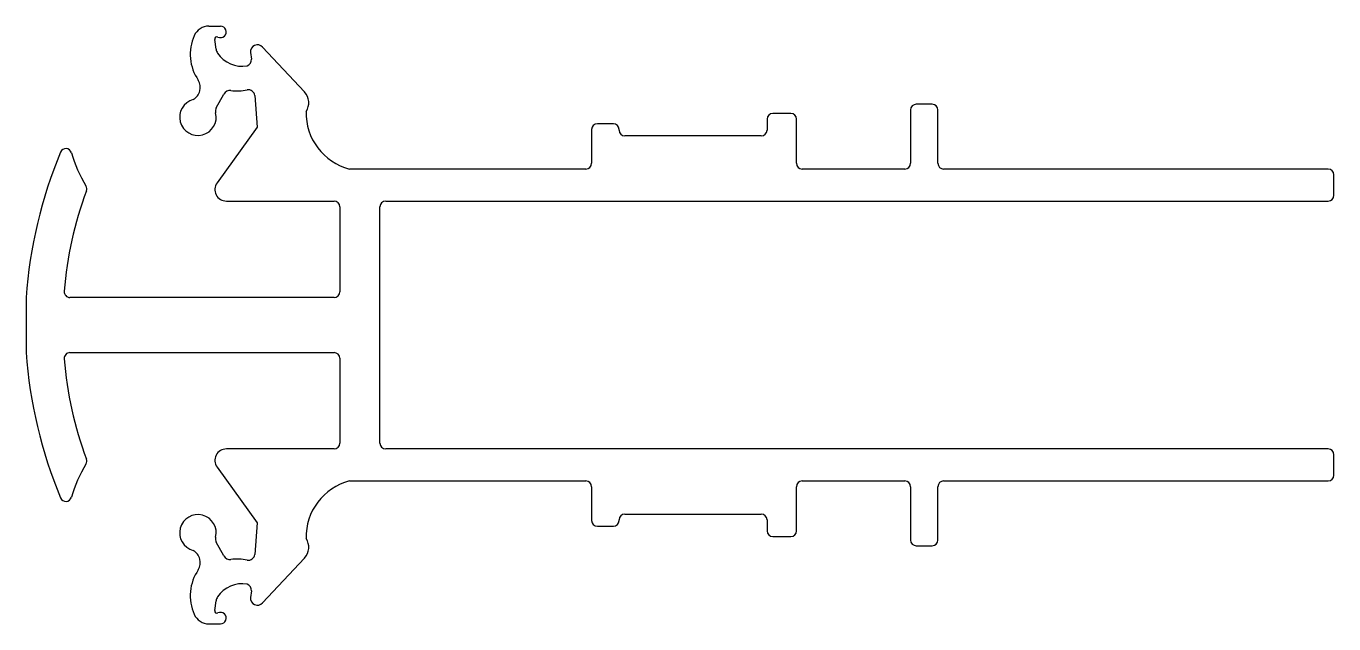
# Model space of a CAD drawing. Extents: x 69.5 to 126.7, y 27.6 to 53.7.
import ezdxf

# ---------------------------------------------------------------- set-up
doc = ezdxf.new("R2010")
doc.units = 0
doc.layers.get('0').update_dxf_attribs({"linetype": 'CONTINUOUS'})

msp = doc.modelspace()

# ---------------------------------------------------------------- linework, layer by layer
for p, q in [((77.502, 53.735), (78.01, 53.735)), ((77.818, 52.724), (77.759, 53.153)), ((81.688, 50.858), (79.851, 52.815)), ((79.327, 52.578), (79.366, 52.291)), ((77.828, 50.166), (78.161, 50.764)), ((79.518, 50.694), (79.62, 49.307)), ((102.967, 49.916), (102.176, 49.916)), ((108.206, 50.066), (108.206, 47.732)), ((109.156, 50.316), (108.456, 50.316)), ((109.406, 47.732), (109.406, 50.066)), ((79.62, 49.307), (77.862, 46.875)), ((94.252, 49.216), (94.252, 47.732)), ((95.203, 49.466), (94.502, 49.466)), ((95.453, 49.179), (95.453, 49.216)), ((101.926, 49.666), (101.926, 49.179)), ((103.217, 47.732), (103.217, 49.666)), ((101.676, 48.929), (95.703, 48.929)), ((94.002, 47.482), (83.652, 47.482)), ((107.956, 47.482), (103.467, 47.482)), ((126.481, 47.482), (109.656, 47.482)), ((126.731, 46.332), (126.731, 47.232)), ((78.267, 46.082), (82.981, 46.082)), ((83.231, 45.832), (83.231, 42.111)), ((84.989, 40.656), (84.989, 45.832)), ((85.239, 46.082), (126.481, 46.082)), ((69.506, 41.861), (69.506, 40.656)), ((82.981, 41.861), (71.423, 41.861)), ((69.506, 40.656), (69.506, 40.25)), ((84.989, 40.25), (84.989, 40.656)), ((69.506, 40.25), (69.506, 39.45)), ((84.989, 39.45), (84.989, 40.25)), ((71.423, 39.45), (82.981, 39.45)), ((83.231, 39.2), (83.231, 35.48)), ((84.989, 35.48), (84.989, 39.45)), ((82.981, 35.23), (78.267, 35.23)), ((126.481, 35.23), (85.239, 35.23)), ((126.731, 34.08), (126.731, 34.98)), ((77.862, 34.437), (79.62, 32.005)), ((83.652, 33.83), (94.002, 33.83)), ((103.467, 33.83), (107.956, 33.83)), ((109.656, 33.83), (126.481, 33.83)), ((94.252, 33.58), (94.252, 32.096)), ((103.217, 31.646), (103.217, 33.58)), ((108.206, 33.58), (108.206, 31.246)), ((109.406, 31.246), (109.406, 33.58)), ((95.453, 32.096), (95.453, 32.133)), ((95.703, 32.383), (101.676, 32.383)), ((101.926, 32.133), (101.926, 31.646)), ((79.62, 32.005), (79.518, 30.618)), ((94.502, 31.846), (95.203, 31.846)), ((78.161, 30.548), (77.828, 31.146)), ((102.176, 31.396), (102.967, 31.396)), ((108.456, 30.996), (109.156, 30.996)), ((79.851, 28.497), (81.688, 30.454)), ((79.366, 29.02), (79.327, 28.734)), ((77.759, 28.159), (77.818, 28.588)), ((77.502, 27.577), (78.01, 27.577))]:
    msp.add_line(p, q)
for centre, radius, start, end in [((78.684, 52.502), 1.997, 155.9494, 214.4907), ((77.502, 53.035), 0.7, 90, 156.3446), ((77.858, 53.166), 0.1, 64.3631, 187.837), ((78.01, 53.483), 0.251, 244.3631, 90), ((78.118, 52.742), 0.3, 183.4855, 218.9473), ((79.624, 52.619), 0.3, 40.7829, 187.8371), ((78.964, 53.278), 1.3, 213.8644, 279.2215), ((79.066, 52.276), 0.3, 290.6397, 2.9945), ((76.516, 51.055), 0.61, 299.2852, 31.2258), ((78.722, 52.968), 2.068, 262.8377, 282.7757), ((79.221, 50.653), 0.3, 7.8363, 97.8383), ((77.023, 49.751), 0.8, 105.0846, 14.1789), ((78.423, 50.618), 0.3, 82.1511, 150.8445), ((81.187, 50.388), 0.687, 325.6892, 43.1883), ((78.09, 50.02), 0.3, 150.8406, 194.175), ((84.301, 49.946), 2.547, 178.7485, 255.2453), ((102.176, 49.666), 0.25, 90, 180), ((102.967, 49.666), 0.25, 360, 90), ((108.456, 50.066), 0.25, 90, 180), ((109.156, 50.066), 0.25, 360, 90), ((94.502, 49.216), 0.25, 90, 180), ((95.203, 49.216), 0.25, 360, 90), ((95.703, 49.179), 0.25, 180, 270), ((101.676, 49.179), 0.25, 270, 0), ((89.667, 40.443), 20.21, 157.3624, 175.976), ((71.244, 48.126), 0.25, 16.5764, 157.3624), ((77.624, 50.025), 6.406, 196.5762, 210.8368), ((94.002, 47.732), 0.25, 270, 0), ((103.467, 47.732), 0.25, 180, 270), ((107.956, 47.732), 0.25, 270, 0), ((109.656, 47.732), 0.25, 180, 270), ((126.481, 47.232), 0.25, 0, 90), ((87.386, 40.861), 16.262, 159.613, 175.5202), ((71.909, 46.613), 0.25, 339.6131, 30.8369), ((78.267, 46.582), 0.5, 144.1325, 270), ((82.981, 45.832), 0.25, 360, 90), ((85.239, 45.832), 0.25, 90, 180), ((126.481, 46.332), 0.25, 270, 0), ((71.423, 42.111), 0.25, 175.5202, 270), ((82.981, 42.111), 0.25, 270, 0), ((89.667, 40.869), 20.21, 184.024, 202.6375), ((71.423, 39.2), 0.25, 90, 184.4798), ((87.386, 40.451), 16.262, 184.4798, 200.387), ((82.981, 39.2), 0.25, 360, 90), ((82.981, 35.48), 0.25, 270, 0), ((85.239, 35.48), 0.25, 180, 270), ((78.267, 34.73), 0.5, 90, 215.8675), ((126.481, 34.98), 0.25, 0, 90), ((77.624, 31.287), 6.406, 149.1632, 163.4238), ((71.909, 34.699), 0.25, 329.163, 20.3869), ((84.301, 31.366), 2.547, 104.7547, 181.2515), ((94.002, 33.58), 0.25, 360, 90), ((103.467, 33.58), 0.25, 90, 180), ((107.956, 33.58), 0.25, 0, 90), ((109.656, 33.58), 0.25, 90, 180), ((126.481, 34.08), 0.25, 270, 0), ((71.244, 33.186), 0.25, 202.6375, 343.4237), ((77.023, 31.561), 0.8, 345.8211, 254.9154), ((94.502, 32.096), 0.25, 180, 270), ((95.203, 32.096), 0.25, 270, 0), ((95.703, 32.133), 0.25, 90, 180), ((101.676, 32.133), 0.25, 360, 90), ((102.176, 31.646), 0.25, 180, 270), ((102.967, 31.646), 0.25, 270, 0), ((78.09, 31.292), 0.3, 165.825, 209.1594), ((81.187, 30.924), 0.687, 316.8117, 34.3108), ((108.456, 31.246), 0.25, 180, 270), ((109.156, 31.246), 0.25, 270, 0), ((76.516, 30.257), 0.61, 328.7742, 60.7148), ((78.423, 30.694), 0.3, 209.1555, 277.8489), ((78.722, 28.344), 2.068, 77.2243, 97.1623), ((79.221, 30.659), 0.3, 262.1617, 352.1637), ((78.684, 28.81), 1.997, 145.5093, 204.0506), ((78.964, 28.034), 1.3, 80.7784, 146.1356), ((79.066, 29.036), 0.3, 357.0056, 69.3604), ((78.118, 28.569), 0.3, 141.0529, 176.5146), ((79.624, 28.693), 0.3, 172.1629, 319.2171), ((77.858, 28.146), 0.1, 172.163, 295.6369), ((78.01, 27.829), 0.251, 270, 115.6369), ((77.502, 28.277), 0.7, 203.6554, 270)]:
    msp.add_arc(centre, radius, start, end)

doc.saveas('drawing.dxf')
